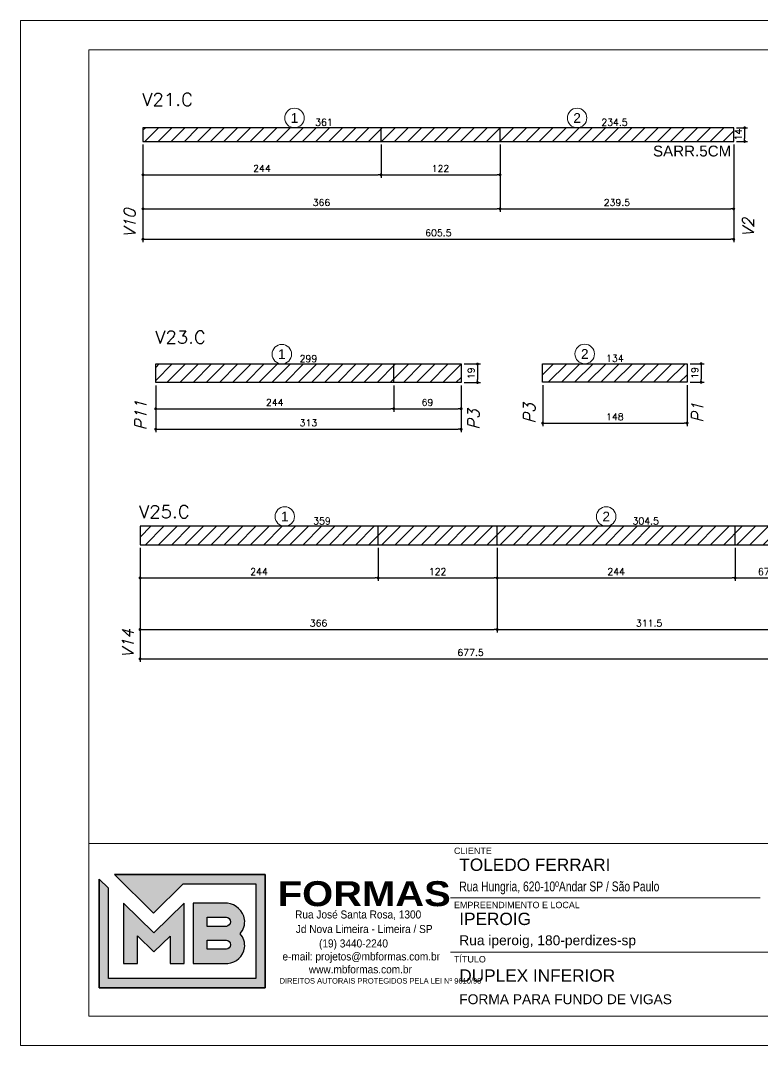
# Model space of a CAD drawing. Extents: x -20676 to 4767, y -817 to 14270.
# Drawn here: x -19091 to -18331, y 5232 to 6282 of the extents above; entities that cross this region are included whole.
import ezdxf
from ezdxf.enums import TextEntityAlignment as Align

# ---------------------------------------------------------------- set-up
doc = ezdxf.new("R2010")
doc.units = 0
doc.header["$PDMODE"] = 2
doc.header["$PDSIZE"] = 10
doc.layers.get('0').update_dxf_attribs({"lineweight": 13})
doc.layers.get('Defpoints').update_dxf_attribs({"lineweight": 13})
for name, color, linetype in [('Cota Sarrafo', 180, 'Continuous'), ('MB_LOGO', 254, 'Continuous'), ('Painéis', 200, 'Continuous'), ('TEXTO_GERAL', 7, 'Continuous')]:
    doc.layers.add(name, color=color, linetype=linetype)
for name, color, linetype, lineweight in [('cotas', 4, 'Continuous', 13), ('FOLHA MB', 7, 'Continuous', 13), ('REAPROVEITAMENTO', 1, 'Continuous', 13), ('Romaneio', 1, 'Continuous', 13), ('texto de viga', 7, 'Continuous', 13)]:
    doc.layers.add(name, color=color, linetype=linetype, lineweight=lineweight)
doc.styles.add('ARIAL', font='arial.ttf', dxfattribs={"oblique": 15, "height": 25})
doc.styles.add('MB_C01', font='arial.ttf', dxfattribs={"height": 1.3})
doc.styles.add('MB_C02', font='arial.ttf', dxfattribs={"height": 2})
doc.styles.add('MB_C03', font='arial.ttf', dxfattribs={"height": 2.5})
doc.styles.add('MB_C04', font='arial.ttf', dxfattribs={"height": 6})
doc.styles.add('MB_LOGO', font='ariblk.ttf', dxfattribs={"height": 75})
doc.styles.add('MB_TEXT', font='ARIALN.TTF', dxfattribs={"height": 10})
doc.styles.add('REGUA-120', font='ROMANS.shx', dxfattribs={"height": 15})
doc.styles.add('ROMANS', font='romans.shx')
doc.dimstyles.new('PAINEL', dxfattribs={"dimtxt": 7, "dimasz": 3, "dimexe": 3, "dimexo": 3, "dimgap": 3, "dimtad": 1, "dimdec": 1, "dimzin": 12, "dimdsep": 46, "dimtxsty": 'ROMANS', "dimblk": 'DOT', "dimcen": 0, "dimclrd": 4, "dimclre": 4, "dimclrt": 240, "dimadec": 1, "dimazin": 3, "dimtfac": 1, "dimtdec": 1, "dimtmove": 0, "dimatfit": 3, "dimfxl": 0, "dimtolj": 1, "dimtzin": 12, "dimarcsym": 0})
doc.dimstyles.new('projeto2', dxfattribs={"dimtxt": 7, "dimasz": 5, "dimexe": 1.25, "dimexo": 2.5, "dimgap": 2, "dimtad": 1, "dimdec": 1, "dimdsep": 46, "dimtxsty": 'ROMANS', "dimblk": 'OBLIQUE', "dimcen": 10, "dimdle": 1, "dimse1": 1, "dimse2": 1, "dimsd1": 1, "dimsd2": 1, "dimclrd": 256, "dimclre": 256, "dimclrt": 3, "dimadec": 0, "dimazin": 0, "dimtfac": 1, "dimtdec": 1, "dimtmove": 0, "dimatfit": 3, "dimldrblk": 'OBLIQUE', "dimfxl": 0, "dimlwd": -1, "dimlwe": -1, "dimarcsym": 0})

# ---------------------------------------------------------------- blocks, each defined once
blk = doc.blocks.new('LOGO2')
at = {"layer": 'MB_LOGO', "linetype": 'Continuous'}
h = blk.add_hatch(color=256, dxfattribs=at)
h.dxf.hatch_style = 1
h.set_gradient(color1=(242, 132, 69), color2=(247, 180, 141), rotation=90, tint=1)
h.paths.add_polyline_path([(7.48, 9.64), (10.45, 12.57), (17.71, 12.57), (17.71, 3.12), (2.97, 3.12), (2.97, 12.14), (2.04, 13.06), (2.04, 2.19), (18.64, 2.19), (18.64, 13.5), (3.56, 13.5)])
h = blk.add_hatch(color=256, dxfattribs=at)
h.dxf.hatch_style = 1
h.set_gradient(color1=(242, 132, 69), color2=(247, 180, 141), rotation=90, tint=1)
h.paths.add_polyline_path([(10.52, 4.64), (10.52, 10.66), (7.5, 7.68), (4.47, 10.66), (4.47, 4.64), (5.86, 4.64), (5.86, 7.4), (7.51, 5.78), (9.13, 7.37), (9.13, 4.64)])
h = blk.add_hatch(color=256, dxfattribs=at)
h.dxf.hatch_style = 1
h.set_gradient(color1=(242, 132, 69), color2=(247, 180, 141), rotation=90, tint=1)
h.paths.add_polyline_path([(11.42, 10.66), (11.42, 4.64), (14.89, 4.64, 0.350532), (16.57, 6.18, 0.219217), (16.12, 7.6, 0.21502), (16.57, 9.03, 0.319901), (14.85, 10.66)])
h.paths.add_polyline_path([(14.75, 8.33), (12.82, 8.33), (12.82, 9.26), (14.63, 9.26, -1)], flags=16)
h.paths.add_polyline_path([(14.75, 6.04), (12.82, 6.04), (12.82, 6.97), (14.63, 6.97, -1)], flags=16)
blk.add_lwpolyline([(3.56, 13.5), (18.64, 13.5), (18.64, 2.19), (2.04, 2.19), (2.04, 13.06)], dxfattribs=at)
at = {"layer": 'MB_LOGO', "color": 31, "linetype": 'Continuous', "true_color": 0xf7b48d}
for points in [[(10.45, 12.57), (17.71, 12.57), (17.71, 3.12), (2.97, 3.12), (2.97, 12.14), (2.04, 13.06), (2.04, 2.19), (18.64, 2.19), (18.64, 13.5), (3.56, 13.5), (7.48, 9.64)], [(4.47, 10.66), (4.47, 4.64), (5.86, 4.64), (5.86, 7.4), (7.51, 5.78), (9.13, 7.37), (9.13, 4.64), (10.52, 4.64), (10.52, 10.66), (7.5, 7.68)]]:
    blk.add_lwpolyline(points, close=True, dxfattribs=at)
for points in [[(16.57, 9.03, 0.319901), (14.85, 10.66), (11.42, 10.66), (11.42, 4.64), (14.89, 4.64, 0.350532), (16.57, 6.18, 0.219217), (16.12, 7.6, 0.21502)], [(12.82, 9.26), (14.75, 9.26, -0.880235), (14.75, 8.33), (12.82, 8.33)], [(12.82, 6.97), (14.75, 6.97, -0.880235), (14.75, 6.04), (12.82, 6.04)]]:
    blk.add_lwpolyline(points, format="xyb", close=True, dxfattribs=at)
at = {"layer": 'MB_LOGO', "color": 0, "linetype": 'Continuous', "style": 'MB_LOGO'}
blk.add_text('FORMAS', height=2.496, dxfattribs=at).set_placement((19.88, 10.35))
at = {"layer": 'MB_LOGO', "color": 0, "style": 'MB_TEXT', "width": 1.1}
for s, p in [('Rua José Santa Rosa, 1300', (21.62, 9.12)), ('Jd Nova Limeira - Limeira / SP', (21.69, 7.67)), ('(19) 3440-2240', (24.01, 6.23)), ('e-mail: projetos@mbformas.com.br', (20.35, 4.93)), ('www.mbformas.com.br', (22.99, 3.64))]:
    blk.add_text(s, height=0.7993, dxfattribs=at).set_placement(p)
at = {"layer": 'MB_LOGO', "color": 252, "style": 'MB_TEXT'}
blk.add_text('DIREITOS AUTORAIS PROTEGIDOS PELA LEI Nº 9610/98', height=0.546, dxfattribs=at).set_placement((20.07, 2.62))
blk = doc.blocks.new('A$Ceb89ac90')
at = {"color": 1}
for p, q in [((1086.3, 356.7), (70, 356.7)), ((758, 301.2), (440.7, 301.2)), ((914.6, 245.6), (440.7, 245.6))]:
    blk.add_line(p, q, dxfattribs=at)
for points in [[(0, 1199.9), (0, 149.9), (1485, 149.9), (1485, 1199.9)], [(70, 1169.9), (70, 179.9), (1455, 179.9), (1455, 1169.9)]]:
    blk.add_lwpolyline(points, close=True, dxfattribs=at)
at = {"xscale": 10.25810868844649, "yscale": 10.25810868844649, "zscale": 10.25810868844649}
blk.add_blockref('LOGO2', (59.7, 186.5), dxfattribs=at)
at = {"color": 6, "style": 'MB_C01'}
for s, height, p in [('CLIENTE', 6.57, (444.3, 346.1)), ('EMPREENDIMENTO E LOCAL', 6.566, (444.3, 290.6)), ('TÍTULO', 6.57, (444.3, 235))]:
    blk.add_text(s, height=height, dxfattribs=at).set_placement(p)
at = {"color": 5}
for tag, p, height, style in [('REV_05', (1103.1, 338.1), 10.1, 'MB_C02'), ('DATA_REV_05', (1151.5, 337.9), 10.1, 'MB_C02'), ('INFO_REV_05', (1228.1, 337.9), 10.1, 'MB_C02'), ('CLIENTE', (449.7, 328.8), 12.6, 'MB_C03'), ('FASE', (924.6, 320.5), 10.1, 'MB_C02'), ('REV_04', (1103.1, 312.8), 10.1, 'MB_C02'), ('DATA_REV_04', (1151.5, 312.7), 10.1, 'MB_C02'), ('INFO_REV_04', (1228.1, 312.7), 10.1, 'MB_C02'), ('PROJETISTA', (768, 285.1), 10.1, 'MB_C02'), ('DATA', (924.6, 285.1), 10.1, 'MB_C02'), ('REV_03', (1103.1, 287.6), 10.1, 'MB_C02'), ('DATA_REV_03', (1151.5, 287.4), 10.1, 'MB_C02'), ('INFO_REV_03', (1228.1, 287.4), 10.1, 'MB_C02'), ('OBRA', (449.7, 273.3), 12.6, 'MB_C03'), ('REV_02', (1103.1, 262.3), 10.1, 'MB_C02'), ('DATA_REV_02', (1151.5, 262.1), 10.1, 'MB_C02'), ('INFO_REV_02', (1228.1, 262.1), 10.1, 'MB_C02'), ('ESC', (924.6, 251.8), 10.1, 'MB_C02'), ('COR', (1010.5, 251.8), 10.1, 'MB_C02'), ('REV_01', (1103.1, 237.1), 10.1, 'MB_C02'), ('DATA_REV_01', (1151.5, 236.9), 10.1, 'MB_C02'), ('INFO_REV_01', (1228.1, 236.9), 10.1, 'MB_C02'), ('PAVIMENTO', (449.7, 215.3), 12.6, 'MB_C03'), ('FL', (1018.1, 194.7), 30.3, 'MB_C04'), ('REV_00', (1103.1, 211.8), 10.1, 'MB_C02'), ('DATA_REV_00', (1151.5, 211.6), 10.1, 'MB_C02'), ('EMISSÃO_INICIAL', (1228.1, 211.6), 10.1, 'MB_C02'), ('REV', (944.1, 205), 12.6, 'MB_C03')]:
    blk.add_attdef(tag, p, '', height=height, dxfattribs=dict(at, style=style))
at = {"color": 6, "style": 'MB_C02'}
for tag, p in [('ENDEREÇO_CLIENTE', (449.7, 307.8)), ('ENDEREÇO_OBRA', (449.7, 252.7)), ('TIPO_DE_PROJETO', (449.7, 192.3))]:
    blk.add_attdef(tag, p, '', height=10.1, dxfattribs=at)
blk = doc.blocks.new('_Dot')
at = {"color": 0, "linetype": 'ByBlock', "lineweight": -2}
blk.add_line((-0.5, 0), (-1, 0), dxfattribs=at)
at = {"color": 0, "linetype": 'ByBlock', "const_width": 0.5}
blk.add_lwpolyline([(-0.25, 0, 1), (0.25, 0, 1)], format="xyb", close=True, dxfattribs=at)
blk = doc.blocks.new('*D1856')
at = {"layer": 'cotas', "color": 4, "lineweight": -2, "transparency": 16777216}
for p, q in [((-18965.9, 6155.4), (-18965.9, 6055.2)), ((-18360.4, 6155.4), (-18360.4, 6055.2)), ((-18962.9, 6058.2), (-18363.4, 6058.2))]:
    blk.add_line(p, q, dxfattribs=at)
at = {"layer": 'Defpoints', "color": 0, "transparency": 16777216}
for p in [(-18965.9, 6158.4), (-18360.4, 6158.4), (-18360.4, 6058.2)]:
    blk.add_point(p, dxfattribs=at)
at = {"layer": 'cotas', "color": 4, "lineweight": -2, "transparency": 16777216, "xscale": 3, "yscale": 3, "zscale": 3, "rotation": 180}
blk.add_blockref('_Dot', (-18965.9, 6058.2), dxfattribs=at)
at = {"layer": 'cotas', "color": 4, "lineweight": -2, "transparency": 16777216, "xscale": 3, "yscale": 3, "zscale": 3}
blk.add_blockref('_Dot', (-18360.4, 6058.2), dxfattribs=at)
at = {"layer": 'cotas', "color": 240, "transparency": 16777216, "insert": (-18663.1, 6064.7), "char_height": 7, "attachment_point": 5, "style": 'ROMANS'}
blk.add_mtext('\\A1;605.5', dxfattribs=at)
blk = doc.blocks.new('*D1857')
at = {"layer": 'cotas', "color": 4, "lineweight": -2, "transparency": 16777216}
for p, q in [((-18357.4, 6172.4), (-18346.2, 6172.4)), ((-18349.2, 6169.4), (-18349.2, 6161.4)), ((-18357.4, 6158.4), (-18346.2, 6158.4))]:
    blk.add_line(p, q, dxfattribs=at)
at = {"layer": 'Defpoints', "color": 0, "transparency": 16777216}
for p in [(-18360.4, 6172.4), (-18360.4, 6158.4), (-18349.2, 6158.4)]:
    blk.add_point(p, dxfattribs=at)
at = {"layer": 'cotas', "color": 4, "lineweight": -2, "transparency": 16777216, "xscale": 3, "yscale": 3, "zscale": 3}
for p, rotation in [((-18349.2, 6172.4), 90), ((-18349.2, 6158.4), 270)]:
    blk.add_blockref('_Dot', p, dxfattribs=dict(at, rotation=rotation))
at = {"layer": 'cotas', "color": 240, "transparency": 16777216, "insert": (-18355.7, 6165.4), "char_height": 7, "attachment_point": 5, "rotation": 90, "style": 'ROMANS'}
blk.add_mtext('\\A1;14', dxfattribs=at)
blk = doc.blocks.new('*D1858')
at = {"layer": 'cotas', "color": 4, "lineweight": -2, "transparency": 16777216}
for p, q in [((-18965.9, 6155.4), (-18965.9, 6121.2)), ((-18721.9, 6155.4), (-18721.9, 6121.2)), ((-18962.9, 6124.2), (-18724.9, 6124.2))]:
    blk.add_line(p, q, dxfattribs=at)
at = {"layer": 'Defpoints', "color": 0, "transparency": 16777216}
for p in [(-18965.9, 6158.4), (-18721.9, 6158.4), (-18721.9, 6124.2)]:
    blk.add_point(p, dxfattribs=at)
at = {"layer": 'cotas', "color": 4, "lineweight": -2, "transparency": 16777216, "xscale": 3, "yscale": 3, "zscale": 3, "rotation": 180}
blk.add_blockref('_Dot', (-18965.9, 6124.2), dxfattribs=at)
at = {"layer": 'cotas', "color": 4, "lineweight": -2, "transparency": 16777216, "xscale": 3, "yscale": 3, "zscale": 3}
blk.add_blockref('_Dot', (-18721.9, 6124.2), dxfattribs=at)
at = {"layer": 'cotas', "color": 240, "transparency": 16777216, "insert": (-18843.9, 6130.7), "char_height": 7, "attachment_point": 5, "style": 'ROMANS'}
blk.add_mtext('\\A1;244', dxfattribs=at)
blk = doc.blocks.new('*D1859')
at = {"layer": 'cotas', "color": 4, "lineweight": -2, "transparency": 16777216}
for p, q in [((-18721.9, 6155.4), (-18721.9, 6121.2)), ((-18599.9, 6155.4), (-18599.9, 6121.2)), ((-18718.9, 6124.2), (-18602.9, 6124.2))]:
    blk.add_line(p, q, dxfattribs=at)
at = {"layer": 'Defpoints', "color": 0, "transparency": 16777216}
for p in [(-18721.9, 6158.4), (-18599.9, 6158.4), (-18599.9, 6124.2)]:
    blk.add_point(p, dxfattribs=at)
at = {"layer": 'cotas', "color": 4, "lineweight": -2, "transparency": 16777216, "xscale": 3, "yscale": 3, "zscale": 3, "rotation": 180}
blk.add_blockref('_Dot', (-18721.9, 6124.2), dxfattribs=at)
at = {"layer": 'cotas', "color": 4, "lineweight": -2, "transparency": 16777216, "xscale": 3, "yscale": 3, "zscale": 3}
blk.add_blockref('_Dot', (-18599.9, 6124.2), dxfattribs=at)
at = {"layer": 'cotas', "color": 240, "transparency": 16777216, "insert": (-18660.9, 6130.7), "char_height": 7, "attachment_point": 5, "style": 'ROMANS'}
blk.add_mtext('\\A1;122', dxfattribs=at)
blk = doc.blocks.new('*D1860')
at = {"layer": 'cotas', "color": 4, "lineweight": -2, "transparency": 16777216}
for p, q in [((-18599.9, 6155.4), (-18599.9, 6086.3)), ((-18360.4, 6155.4), (-18360.4, 6086.3)), ((-18596.9, 6089.3), (-18363.4, 6089.3))]:
    blk.add_line(p, q, dxfattribs=at)
at = {"layer": 'Defpoints', "color": 0, "transparency": 16777216}
for p in [(-18599.9, 6158.4), (-18360.4, 6158.4), (-18360.4, 6089.3)]:
    blk.add_point(p, dxfattribs=at)
at = {"layer": 'cotas', "color": 4, "lineweight": -2, "transparency": 16777216, "xscale": 3, "yscale": 3, "zscale": 3, "rotation": 180}
blk.add_blockref('_Dot', (-18599.9, 6089.3), dxfattribs=at)
at = {"layer": 'cotas', "color": 4, "lineweight": -2, "transparency": 16777216, "xscale": 3, "yscale": 3, "zscale": 3}
blk.add_blockref('_Dot', (-18360.4, 6089.3), dxfattribs=at)
at = {"layer": 'cotas', "color": 240, "transparency": 16777216, "insert": (-18480.1, 6095.8), "char_height": 7, "attachment_point": 5, "style": 'ROMANS'}
blk.add_mtext('\\A1;239.5', dxfattribs=at)
blk = doc.blocks.new('*D1861')
at = {"layer": 'cotas', "color": 4, "lineweight": -2, "transparency": 16777216}
for p, q in [((-18965.9, 6155.4), (-18965.9, 6086.3)), ((-18599.9, 6155.4), (-18599.9, 6086.3)), ((-18962.9, 6089.3), (-18602.9, 6089.3))]:
    blk.add_line(p, q, dxfattribs=at)
at = {"layer": 'Defpoints', "color": 0, "transparency": 16777216}
for p in [(-18965.9, 6158.4), (-18599.9, 6158.4), (-18599.9, 6089.3)]:
    blk.add_point(p, dxfattribs=at)
at = {"layer": 'cotas', "color": 4, "lineweight": -2, "transparency": 16777216, "xscale": 3, "yscale": 3, "zscale": 3, "rotation": 180}
blk.add_blockref('_Dot', (-18965.9, 6089.3), dxfattribs=at)
at = {"layer": 'cotas', "color": 4, "lineweight": -2, "transparency": 16777216, "xscale": 3, "yscale": 3, "zscale": 3}
blk.add_blockref('_Dot', (-18599.9, 6089.3), dxfattribs=at)
at = {"layer": 'cotas', "color": 240, "transparency": 16777216, "insert": (-18782.9, 6095.8), "char_height": 7, "attachment_point": 5, "style": 'ROMANS'}
blk.add_mtext('\\A1;366', dxfattribs=at)
blk = doc.blocks.new('*D1862')
at = {"layer": 'Defpoints', "color": 0, "transparency": 16777216}
for p in [(-18960.9, 6172.4), (-18599.9, 6172.4), (-18599.9, 6172.4)]:
    blk.add_point(p, dxfattribs=at)
at = {"layer": 'Cota Sarrafo', "color": 3, "transparency": 16777216, "insert": (-18780.4, 6177.9), "char_height": 7, "attachment_point": 5, "style": 'ROMANS'}
blk.add_mtext('361', dxfattribs=at)
blk = doc.blocks.new('_OBLIQUE')
at = {"color": 0, "linetype": 'ByBlock', "lineweight": -2}
for p, q in [((0, 0), (-1, 0)), ((-0.5, -0.5), (0.5, 0.5))]:
    blk.add_line(p, q, dxfattribs=at)
blk = doc.blocks.new('*D1863')
at = {"layer": 'Defpoints', "color": 0, "transparency": 16777216}
for p in [(-18599.9, 6172.4), (-18365.4, 6172.4), (-18365.4, 6172.4)]:
    blk.add_point(p, dxfattribs=at)
at = {"layer": 'Cota Sarrafo', "color": 3, "transparency": 16777216, "insert": (-18482.6, 6177.9), "char_height": 7, "attachment_point": 5, "style": 'ROMANS'}
blk.add_mtext('234.5', dxfattribs=at)
blk = doc.blocks.new('*D1867')
at = {"layer": 'Defpoints', "color": 0, "transparency": 16777216}
for p in [(-18556.2, 5911.7), (-18408.2, 5911.7), (-18408.2, 5869.8)]:
    blk.add_point(p, dxfattribs=at)
at = {"layer": 'Painéis', "color": 4, "lineweight": -2, "transparency": 16777216}
for p, q in [((-18556.2, 5908.7), (-18556.2, 5866.8)), ((-18408.2, 5908.7), (-18408.2, 5866.8)), ((-18553.2, 5869.8), (-18411.2, 5869.8))]:
    blk.add_line(p, q, dxfattribs=at)
at = {"layer": 'Painéis', "color": 4, "lineweight": -2, "transparency": 16777216, "xscale": 3, "yscale": 3, "zscale": 3, "rotation": 180}
blk.add_blockref('_Dot', (-18556.2, 5869.8), dxfattribs=at)
at = {"layer": 'Painéis', "color": 4, "lineweight": -2, "transparency": 16777216, "xscale": 3, "yscale": 3, "zscale": 3}
blk.add_blockref('_Dot', (-18408.2, 5869.8), dxfattribs=at)
at = {"layer": 'Painéis', "color": 240, "transparency": 16777216, "insert": (-18482.2, 5876.3), "char_height": 7, "attachment_point": 5, "style": 'ROMANS'}
blk.add_mtext('\\A1;148', dxfattribs=at)
blk = doc.blocks.new('*D1868')
at = {"layer": 'Defpoints', "color": 0, "transparency": 16777216}
for p in [(-18408.2, 5930.7), (-18408.2, 5911.7), (-18393.8, 5911.7)]:
    blk.add_point(p, dxfattribs=at)
at = {"layer": 'Painéis', "color": 4, "lineweight": -2, "transparency": 16777216}
for p, q in [((-18405.2, 5930.7), (-18390.8, 5930.7)), ((-18393.8, 5927.7), (-18393.8, 5914.7)), ((-18405.2, 5911.7), (-18390.8, 5911.7))]:
    blk.add_line(p, q, dxfattribs=at)
at = {"layer": 'Painéis', "color": 4, "lineweight": -2, "transparency": 16777216, "xscale": 3, "yscale": 3, "zscale": 3}
for p, rotation in [((-18393.8, 5930.7), 90), ((-18393.8, 5911.7), 270)]:
    blk.add_blockref('_Dot', p, dxfattribs=dict(at, rotation=rotation))
at = {"layer": 'Painéis', "color": 240, "transparency": 16777216, "insert": (-18400.3, 5921.2), "char_height": 7, "attachment_point": 5, "rotation": 90, "style": 'ROMANS'}
blk.add_mtext('\\A1;19', dxfattribs=at)
blk = doc.blocks.new('*D1869')
at = {"layer": 'Defpoints', "color": 0, "transparency": 16777216}
for p in [(-18549.2, 5930.7), (-18415.2, 5930.7), (-18415.2, 5930.7)]:
    blk.add_point(p, dxfattribs=at)
at = {"layer": 'Cota Sarrafo', "color": 3, "transparency": 16777216, "insert": (-18482.2, 5936.2), "char_height": 7, "attachment_point": 5, "style": 'ROMANS'}
blk.add_mtext('134', dxfattribs=at)
blk = doc.blocks.new('*D1870')
at = {"layer": 'cotas', "color": 4, "lineweight": -2, "transparency": 16777216}
for p, q in [((-18952.8, 5908.4), (-18952.8, 5860.6)), ((-18639.8, 5908.4), (-18639.8, 5860.6)), ((-18949.8, 5863.6), (-18642.8, 5863.6))]:
    blk.add_line(p, q, dxfattribs=at)
at = {"layer": 'Defpoints', "color": 0, "transparency": 16777216}
for p in [(-18952.8, 5911.4), (-18639.8, 5911.4), (-18639.8, 5863.6)]:
    blk.add_point(p, dxfattribs=at)
at = {"layer": 'cotas', "color": 4, "lineweight": -2, "transparency": 16777216, "xscale": 3, "yscale": 3, "zscale": 3, "rotation": 180}
blk.add_blockref('_Dot', (-18952.8, 5863.6), dxfattribs=at)
at = {"layer": 'cotas', "color": 4, "lineweight": -2, "transparency": 16777216, "xscale": 3, "yscale": 3, "zscale": 3}
blk.add_blockref('_Dot', (-18639.8, 5863.6), dxfattribs=at)
at = {"layer": 'cotas', "color": 240, "transparency": 16777216, "insert": (-18796.3, 5870.1), "char_height": 7, "attachment_point": 5, "style": 'ROMANS'}
blk.add_mtext('\\A1;313', dxfattribs=at)
blk = doc.blocks.new('*D1871')
at = {"layer": 'cotas', "color": 4, "lineweight": -2, "transparency": 16777216}
for p, q in [((-18636.8, 5930.4), (-18620, 5930.4)), ((-18623, 5927.4), (-18623, 5914.4)), ((-18636.8, 5911.4), (-18620, 5911.4))]:
    blk.add_line(p, q, dxfattribs=at)
at = {"layer": 'Defpoints', "color": 0, "transparency": 16777216}
for p in [(-18639.8, 5930.4), (-18639.8, 5911.4), (-18623, 5911.4)]:
    blk.add_point(p, dxfattribs=at)
at = {"layer": 'cotas', "color": 4, "lineweight": -2, "transparency": 16777216, "xscale": 3, "yscale": 3, "zscale": 3}
for p, rotation in [((-18623, 5930.4), 90), ((-18623, 5911.4), 270)]:
    blk.add_blockref('_Dot', p, dxfattribs=dict(at, rotation=rotation))
at = {"layer": 'cotas', "color": 240, "transparency": 16777216, "insert": (-18629.5, 5920.9), "char_height": 7, "attachment_point": 5, "rotation": 90, "style": 'ROMANS'}
blk.add_mtext('\\A1;19', dxfattribs=at)
blk = doc.blocks.new('*D1872')
at = {"layer": 'Defpoints', "color": 0, "transparency": 16777216}
for p in [(-18945.8, 5930.4), (-18646.8, 5930.4), (-18646.8, 5930.4)]:
    blk.add_point(p, dxfattribs=at)
at = {"layer": 'Cota Sarrafo', "color": 3, "transparency": 16777216, "insert": (-18796.3, 5935.9), "char_height": 7, "attachment_point": 5, "style": 'ROMANS'}
blk.add_mtext('299', dxfattribs=at)
blk = doc.blocks.new('*D1873')
at = {"layer": 'cotas', "color": 4, "lineweight": -2, "transparency": 16777216}
for p, q in [((-18952.8, 5908.4), (-18952.8, 5881.5)), ((-18708.8, 5908.4), (-18708.8, 5881.5)), ((-18949.8, 5884.5), (-18711.8, 5884.5))]:
    blk.add_line(p, q, dxfattribs=at)
at = {"layer": 'Defpoints', "color": 0, "transparency": 16777216}
for p in [(-18952.8, 5911.4), (-18708.8, 5911.4), (-18708.8, 5884.5)]:
    blk.add_point(p, dxfattribs=at)
at = {"layer": 'cotas', "color": 4, "lineweight": -2, "transparency": 16777216, "xscale": 3, "yscale": 3, "zscale": 3, "rotation": 180}
blk.add_blockref('_Dot', (-18952.8, 5884.5), dxfattribs=at)
at = {"layer": 'cotas', "color": 4, "lineweight": -2, "transparency": 16777216, "xscale": 3, "yscale": 3, "zscale": 3}
blk.add_blockref('_Dot', (-18708.8, 5884.5), dxfattribs=at)
at = {"layer": 'cotas', "color": 240, "transparency": 16777216, "insert": (-18830.8, 5891), "char_height": 7, "attachment_point": 5, "style": 'ROMANS'}
blk.add_mtext('\\A1;244', dxfattribs=at)
blk = doc.blocks.new('*D1874')
at = {"layer": 'cotas', "color": 4, "lineweight": -2, "transparency": 16777216}
for p, q in [((-18708.8, 5908.4), (-18708.8, 5881.5)), ((-18639.8, 5908.4), (-18639.8, 5881.5)), ((-18705.8, 5884.5), (-18642.8, 5884.5))]:
    blk.add_line(p, q, dxfattribs=at)
at = {"layer": 'Defpoints', "color": 0, "transparency": 16777216}
for p in [(-18708.8, 5911.4), (-18639.8, 5911.4), (-18639.8, 5884.5)]:
    blk.add_point(p, dxfattribs=at)
at = {"layer": 'cotas', "color": 4, "lineweight": -2, "transparency": 16777216, "xscale": 3, "yscale": 3, "zscale": 3, "rotation": 180}
blk.add_blockref('_Dot', (-18708.8, 5884.5), dxfattribs=at)
at = {"layer": 'cotas', "color": 4, "lineweight": -2, "transparency": 16777216, "xscale": 3, "yscale": 3, "zscale": 3}
blk.add_blockref('_Dot', (-18639.8, 5884.5), dxfattribs=at)
at = {"layer": 'cotas', "color": 240, "transparency": 16777216, "insert": (-18674.3, 5891), "char_height": 7, "attachment_point": 5, "style": 'ROMANS'}
blk.add_mtext('\\A1;69', dxfattribs=at)
blk = doc.blocks.new('*D1881')
at = {"layer": 'cotas', "color": 4, "lineweight": -2, "transparency": 16777216}
for p, q in [((-18968.9, 5742.1), (-18968.9, 5625.3)), ((-18291.4, 5742.1), (-18291.4, 5625.3)), ((-18965.9, 5628.3), (-18294.4, 5628.3))]:
    blk.add_line(p, q, dxfattribs=at)
at = {"layer": 'Defpoints', "color": 0, "transparency": 16777216}
for p in [(-18968.9, 5745.1), (-18291.4, 5745.1), (-18291.4, 5628.3)]:
    blk.add_point(p, dxfattribs=at)
at = {"layer": 'cotas', "color": 4, "lineweight": -2, "transparency": 16777216, "xscale": 3, "yscale": 3, "zscale": 3, "rotation": 180}
blk.add_blockref('_Dot', (-18968.9, 5628.3), dxfattribs=at)
at = {"layer": 'cotas', "color": 4, "lineweight": -2, "transparency": 16777216, "xscale": 3, "yscale": 3, "zscale": 3}
blk.add_blockref('_Dot', (-18291.4, 5628.3), dxfattribs=at)
at = {"layer": 'cotas', "color": 240, "transparency": 16777216, "insert": (-18630.1, 5634.8), "char_height": 7, "attachment_point": 5, "style": 'ROMANS'}
blk.add_mtext('\\A1;677.5', dxfattribs=at)
blk = doc.blocks.new('*D1883')
at = {"layer": 'cotas', "color": 4, "lineweight": -2, "transparency": 16777216}
for p, q in [((-18968.9, 5742.1), (-18968.9, 5708.2)), ((-18724.9, 5742.1), (-18724.9, 5708.2)), ((-18965.9, 5711.2), (-18727.9, 5711.2))]:
    blk.add_line(p, q, dxfattribs=at)
at = {"layer": 'Defpoints', "color": 0, "transparency": 16777216}
for p in [(-18968.9, 5745.1), (-18724.9, 5745.1), (-18724.9, 5711.2)]:
    blk.add_point(p, dxfattribs=at)
at = {"layer": 'cotas', "color": 4, "lineweight": -2, "transparency": 16777216, "xscale": 3, "yscale": 3, "zscale": 3, "rotation": 180}
blk.add_blockref('_Dot', (-18968.9, 5711.2), dxfattribs=at)
at = {"layer": 'cotas', "color": 4, "lineweight": -2, "transparency": 16777216, "xscale": 3, "yscale": 3, "zscale": 3}
blk.add_blockref('_Dot', (-18724.9, 5711.2), dxfattribs=at)
at = {"layer": 'cotas', "color": 240, "transparency": 16777216, "insert": (-18846.9, 5717.7), "char_height": 7, "attachment_point": 5, "style": 'ROMANS'}
blk.add_mtext('\\A1;244', dxfattribs=at)
blk = doc.blocks.new('*D1884')
at = {"layer": 'cotas', "color": 4, "lineweight": -2, "transparency": 16777216}
for p, q in [((-18724.9, 5742.1), (-18724.9, 5708.2)), ((-18602.9, 5742.1), (-18602.9, 5708.2)), ((-18721.9, 5711.2), (-18605.9, 5711.2))]:
    blk.add_line(p, q, dxfattribs=at)
at = {"layer": 'Defpoints', "color": 0, "transparency": 16777216}
for p in [(-18724.9, 5745.1), (-18602.9, 5745.1), (-18602.9, 5711.2)]:
    blk.add_point(p, dxfattribs=at)
at = {"layer": 'cotas', "color": 4, "lineweight": -2, "transparency": 16777216, "xscale": 3, "yscale": 3, "zscale": 3, "rotation": 180}
blk.add_blockref('_Dot', (-18724.9, 5711.2), dxfattribs=at)
at = {"layer": 'cotas', "color": 4, "lineweight": -2, "transparency": 16777216, "xscale": 3, "yscale": 3, "zscale": 3}
blk.add_blockref('_Dot', (-18602.9, 5711.2), dxfattribs=at)
at = {"layer": 'cotas', "color": 240, "transparency": 16777216, "insert": (-18663.9, 5717.7), "char_height": 7, "attachment_point": 5, "style": 'ROMANS'}
blk.add_mtext('\\A1;122', dxfattribs=at)
blk = doc.blocks.new('*D1885')
at = {"layer": 'cotas', "color": 4, "lineweight": -2, "transparency": 16777216}
for p, q in [((-18602.9, 5742.1), (-18602.9, 5708.2)), ((-18358.9, 5742.1), (-18358.9, 5708.2)), ((-18599.9, 5711.2), (-18361.9, 5711.2))]:
    blk.add_line(p, q, dxfattribs=at)
at = {"layer": 'Defpoints', "color": 0, "transparency": 16777216}
for p in [(-18602.9, 5745.1), (-18358.9, 5745.1), (-18358.9, 5711.2)]:
    blk.add_point(p, dxfattribs=at)
at = {"layer": 'cotas', "color": 4, "lineweight": -2, "transparency": 16777216, "xscale": 3, "yscale": 3, "zscale": 3, "rotation": 180}
blk.add_blockref('_Dot', (-18602.9, 5711.2), dxfattribs=at)
at = {"layer": 'cotas', "color": 4, "lineweight": -2, "transparency": 16777216, "xscale": 3, "yscale": 3, "zscale": 3}
blk.add_blockref('_Dot', (-18358.9, 5711.2), dxfattribs=at)
at = {"layer": 'cotas', "color": 240, "transparency": 16777216, "insert": (-18480.9, 5717.7), "char_height": 7, "attachment_point": 5, "style": 'ROMANS'}
blk.add_mtext('\\A1;244', dxfattribs=at)
blk = doc.blocks.new('*D1886')
at = {"layer": 'cotas', "color": 4, "lineweight": -2, "transparency": 16777216}
for p, q in [((-18358.9, 5742.1), (-18358.9, 5708.2)), ((-18291.4, 5742.1), (-18291.4, 5708.2)), ((-18355.9, 5711.2), (-18294.4, 5711.2))]:
    blk.add_line(p, q, dxfattribs=at)
at = {"layer": 'Defpoints', "color": 0, "transparency": 16777216}
for p in [(-18358.9, 5745.1), (-18291.4, 5745.1), (-18291.4, 5711.2)]:
    blk.add_point(p, dxfattribs=at)
at = {"layer": 'cotas', "color": 4, "lineweight": -2, "transparency": 16777216, "xscale": 3, "yscale": 3, "zscale": 3, "rotation": 180}
blk.add_blockref('_Dot', (-18358.9, 5711.2), dxfattribs=at)
at = {"layer": 'cotas', "color": 4, "lineweight": -2, "transparency": 16777216, "xscale": 3, "yscale": 3, "zscale": 3}
blk.add_blockref('_Dot', (-18291.4, 5711.2), dxfattribs=at)
at = {"layer": 'cotas', "color": 240, "transparency": 16777216, "insert": (-18325.1, 5717.7), "char_height": 7, "attachment_point": 5, "style": 'ROMANS'}
blk.add_mtext('\\A1;67.5', dxfattribs=at)
blk = doc.blocks.new('*D1887')
at = {"layer": 'cotas', "color": 4, "lineweight": -2, "transparency": 16777216}
for p, q in [((-18968.9, 5742.1), (-18968.9, 5655.4)), ((-18602.9, 5742.1), (-18602.9, 5655.4)), ((-18965.9, 5658.4), (-18605.9, 5658.4))]:
    blk.add_line(p, q, dxfattribs=at)
at = {"layer": 'Defpoints', "color": 0, "transparency": 16777216}
for p in [(-18968.9, 5745.1), (-18602.9, 5745.1), (-18602.9, 5658.4)]:
    blk.add_point(p, dxfattribs=at)
at = {"layer": 'cotas', "color": 4, "lineweight": -2, "transparency": 16777216, "xscale": 3, "yscale": 3, "zscale": 3, "rotation": 180}
blk.add_blockref('_Dot', (-18968.9, 5658.4), dxfattribs=at)
at = {"layer": 'cotas', "color": 4, "lineweight": -2, "transparency": 16777216, "xscale": 3, "yscale": 3, "zscale": 3}
blk.add_blockref('_Dot', (-18602.9, 5658.4), dxfattribs=at)
at = {"layer": 'cotas', "color": 240, "transparency": 16777216, "insert": (-18785.9, 5664.9), "char_height": 7, "attachment_point": 5, "style": 'ROMANS'}
blk.add_mtext('\\A1;366', dxfattribs=at)
blk = doc.blocks.new('*D1888')
at = {"layer": 'cotas', "color": 4, "lineweight": -2, "transparency": 16777216}
for p, q in [((-18602.9, 5742.1), (-18602.9, 5655.4)), ((-18291.4, 5742.1), (-18291.4, 5655.4)), ((-18599.9, 5658.4), (-18294.4, 5658.4))]:
    blk.add_line(p, q, dxfattribs=at)
at = {"layer": 'Defpoints', "color": 0, "transparency": 16777216}
for p in [(-18602.9, 5745.1), (-18291.4, 5745.1), (-18291.4, 5658.4)]:
    blk.add_point(p, dxfattribs=at)
at = {"layer": 'cotas', "color": 4, "lineweight": -2, "transparency": 16777216, "xscale": 3, "yscale": 3, "zscale": 3, "rotation": 180}
blk.add_blockref('_Dot', (-18602.9, 5658.4), dxfattribs=at)
at = {"layer": 'cotas', "color": 4, "lineweight": -2, "transparency": 16777216, "xscale": 3, "yscale": 3, "zscale": 3}
blk.add_blockref('_Dot', (-18291.4, 5658.4), dxfattribs=at)
at = {"layer": 'cotas', "color": 240, "transparency": 16777216, "insert": (-18447.1, 5664.9), "char_height": 7, "attachment_point": 5, "style": 'ROMANS'}
blk.add_mtext('\\A1;311.5', dxfattribs=at)
blk = doc.blocks.new('*D1889')
at = {"layer": 'Defpoints', "color": 0, "transparency": 16777216}
for p in [(-18961.9, 5764.1), (-18602.9, 5764.1), (-18602.9, 5764.1)]:
    blk.add_point(p, dxfattribs=at)
at = {"layer": 'Cota Sarrafo', "color": 3, "transparency": 16777216, "insert": (-18782.4, 5769.6), "char_height": 7, "attachment_point": 5, "style": 'ROMANS'}
blk.add_mtext('359', dxfattribs=at)
blk = doc.blocks.new('*D1890')
at = {"layer": 'Defpoints', "color": 0, "transparency": 16777216}
for p in [(-18602.9, 5764.1), (-18298.4, 5764.1), (-18298.4, 5764.1)]:
    blk.add_point(p, dxfattribs=at)
at = {"layer": 'Cota Sarrafo', "color": 3, "transparency": 16777216, "insert": (-18450.6, 5769.6), "char_height": 7, "attachment_point": 5, "style": 'ROMANS'}
blk.add_mtext('304.5', dxfattribs=at)

msp = doc.modelspace()

# ---------------------------------------------------------------- hatches: boundary and pattern name
at = {"layer": 'REAPROVEITAMENTO'}
h = msp.add_hatch(dxfattribs=at)
h.set_pattern_fill('ANSI31', color=256, scale=3, style=0)
h.paths.add_polyline_path([(-18360.37, 6172.39), (-18965.87, 6172.39), (-18965.87, 6158.39), (-18755.87, 6158.39), (-18736.87, 6158.39), (-18360.37, 6158.39)])
h = msp.add_hatch(dxfattribs=at)
h.set_pattern_fill('ANSI31', color=256, scale=3, style=0)
h.paths.add_polyline_path([(-18952.84, 5930.44), (-18639.84, 5930.44), (-18639.84, 5911.44), (-18952.84, 5911.44)])
h.paths.add_polyline_path([(-18556.24, 5930.67), (-18408.24, 5930.67), (-18408.24, 5911.67), (-18556.24, 5911.67)])
h = msp.add_hatch(dxfattribs=at)
h.set_pattern_fill('ANSI31', color=256, scale=3, style=0)
h.set_pattern_definition([(45, (-7.492, 2326.683), (-6.735192, 6.735192), [])])
h.paths.add_polyline_path([(-18291.38, 5764.12), (-18968.88, 5764.12), (-18968.88, 5745.12), (-18291.38, 5745.12)])

# ---------------------------------------------------------------- linework, layer by layer
at = {"layer": 'Painéis', "color": 6}
for p, q in [((-18721.87, 6158.39), (-18721.87, 6172.39)), ((-18599.87, 6158.39), (-18599.87, 6172.39)), ((-18708.84, 5911.44), (-18708.84, 5930.44)), ((-18724.88, 5745.12), (-18724.88, 5764.12)), ((-18602.88, 5745.12), (-18602.88, 5764.12)), ((-18358.88, 5745.12), (-18358.88, 5764.12))]:
    msp.add_line(p, q, dxfattribs=at)
for points in [[(-18360.37, 6172.39), (-18965.87, 6172.39), (-18965.87, 6158.39), (-18755.87, 6158.39), (-18736.87, 6158.39), (-18360.37, 6158.39)], [(-18952.84, 5930.44), (-18639.84, 5930.44), (-18639.84, 5911.44), (-18952.84, 5911.44)], [(-18556.24, 5930.67), (-18408.24, 5930.67), (-18408.24, 5911.67), (-18556.24, 5911.67)], [(-18291.38, 5764.12), (-18968.88, 5764.12), (-18968.88, 5745.12), (-18291.38, 5745.12)]]:
    msp.add_lwpolyline(points, close=True, dxfattribs=at)
at = {"layer": 'Romaneio'}
for centre in [(-18810.61, 6182.39), (-18520.93, 6182.39), (-18823.54, 5940.44), (-18513.08, 5940.67), (-18820.54, 5774.12), (-18491.09, 5774.12)]:
    msp.add_circle(centre, 10, dxfattribs=at)

# ---------------------------------------------------------------- block references
ref = msp.add_blockref('A$Ceb89ac90', (-19091.4, 5082.32))
ref.add_attrib('TIPO_DE_PROJETO', 'FORMA PARA FUNDO DE VIGAS', (-18641.67, 5274.6), dxfattribs={"color": 6, "height": 10.102, "style": 'MB_C02'})
ref.add_attrib('PAVIMENTO', 'DUPLEX INFERIOR', (-18641.67, 5297.62), dxfattribs={"color": 5, "height": 12.6276, "style": 'MB_C03'})
ref.add_attrib('ENDEREÇO_OBRA', 'Rua iperoig, 180-perdizes-sp', (-18641.67, 5335.01), dxfattribs={"color": 6, "height": 10.102, "style": 'MB_C02'})
ref.add_attrib('OBRA', 'IPEROIG', (-18641.67, 5355.66), dxfattribs={"color": 5, "height": 12.628, "style": 'MB_C03'})
ref.add_attrib('ENDEREÇO_CLIENTE', 'Rua Hungria, 620-10ºAndar SP / São Paulo', (-18641.67, 5390.15), dxfattribs={"color": 6, "height": 10.102, "style": 'MB_C02', "width": 0.75})
ref.add_attrib('CLIENTE', 'TOLEDO FERRARI', (-18641.67, 5411.16), dxfattribs={"color": 5, "height": 12.6276, "style": 'MB_C03'})

# ---------------------------------------------------------------- texts
at = {"layer": 'FOLHA MB', "color": 1, "style": 'ARIAL'}
msp.add_text('SARR.5CM', height=11.116, dxfattribs=at).set_placement((-18443.16, 6142.95))
at = {"layer": 'Romaneio', "color": 7, "style": 'ARIAL'}
for s, p in [('1', (-18810.61, 6182.39)), ('2', (-18520.93, 6182.39)), ('1', (-18823.54, 5940.44)), ('2', (-18513.08, 5940.67)), ('1', (-18820.54, 5774.12)), ('2', (-18491.09, 5774.12))]:
    msp.add_text(s, height=10, dxfattribs=at).set_placement(p, align=Align.MIDDLE_CENTER)
at = {"layer": 'texto de viga', "color": 215, "style": 'REGUA-120', "oblique": 15}
for s, p in [('V10', (-18973.68, 6060.11)), ('V2', (-18339.8, 6060.77)), ('P11', (-18962.59, 5862.7)), ('P3', (-18563.98, 5869.58)), ('P3', (-18621.22, 5863.27)), ('P1', (-18391.82, 5870.41)), ('V14', (-18975.53, 5629.63))]:
    msp.add_text(s, height=11.752, rotation=90, dxfattribs=at).set_placement(p)
at = {"layer": 'TEXTO_GERAL', "style": 'REGUA-120', "width": 1.05}
for s, p in [('V21.C', (-18966.7, 6194.81)), ('V23.C', (-18953.42, 5951.29)), ('V25.C', (-18970, 5772.52))]:
    msp.add_text(s, height=13, dxfattribs=at).set_placement(p)

# ---------------------------------------------------------------- dimensions: what is measured, and where the dimension line sits
at = {"layer": 'Cota Sarrafo'}
for base, p1, p2, picture, middle in [((-18599.87, 6172.39), (-18960.87, 6172.39), (-18599.87, 6172.39), '*D1862', (-18780.37, 6177.89)), ((-18365.37, 6172.39), (-18599.87, 6172.39), (-18365.37, 6172.39), '*D1863', (-18482.62, 6177.89)), ((-18646.84, 5930.44), (-18945.84, 5930.44), (-18646.84, 5930.44), '*D1872', (-18796.34, 5935.94)), ((-18415.24, 5930.67), (-18549.24, 5930.67), (-18415.24, 5930.67), '*D1869', (-18482.24, 5936.17)), ((-18602.88, 5764.12), (-18961.88, 5764.12), (-18602.88, 5764.12), '*D1889', (-18782.38, 5769.62)), ((-18298.38, 5764.12), (-18602.88, 5764.12), (-18298.38, 5764.12), '*D1890', (-18450.63, 5769.62))]:
    dim = msp.add_linear_dim(base=base, p1=p1, p2=p2, dimstyle='projeto2', dxfattribs=at)
    dim.commit()
    dim.dimension.update_dxf_attribs({"geometry": picture, "text_midpoint": middle})
at = {"layer": 'cotas', "color": 6}
dim = msp.add_linear_dim(base=(-18349.21, 6158.39), p1=(-18360.37, 6172.39), p2=(-18360.37, 6158.39), angle=90, dimstyle='PAINEL', override={"dimarcsym": 2}, dxfattribs=at)
dim.commit()
dim.dimension.update_dxf_attribs({"geometry": '*D1857', "text_midpoint": (-18349.21, 6165.39), "dimtype": 160})
for base, p1, p2, picture, middle in [((-18360.37, 6058.19), (-18965.87, 6158.39), (-18360.37, 6158.39), '*D1856', (-18663.12, 6064.69)), ((-18721.87, 6124.22), (-18965.87, 6158.39), (-18721.87, 6158.39), '*D1858', (-18843.87, 6130.72)), ((-18599.87, 6089.35), (-18965.87, 6158.39), (-18599.87, 6158.39), '*D1861', (-18782.87, 6095.85)), ((-18599.87, 6124.22), (-18721.87, 6158.39), (-18599.87, 6158.39), '*D1859', (-18660.87, 6130.72)), ((-18360.37, 6089.35), (-18599.87, 6158.39), (-18360.37, 6158.39), '*D1860', (-18480.12, 6095.85)), ((-18639.84, 5863.61), (-18952.84, 5911.44), (-18639.84, 5911.44), '*D1870', (-18796.34, 5870.11)), ((-18708.84, 5884.52), (-18952.84, 5911.44), (-18708.84, 5911.44), '*D1873', (-18830.84, 5891.02)), ((-18639.84, 5884.52), (-18708.84, 5911.44), (-18639.84, 5911.44), '*D1874', (-18674.34, 5891.02)), ((-18724.88, 5711.18), (-18968.88, 5745.12), (-18724.88, 5745.12), '*D1883', (-18846.88, 5717.68)), ((-18602.88, 5658.41), (-18968.88, 5745.12), (-18602.88, 5745.12), '*D1887', (-18785.88, 5664.91)), ((-18602.88, 5711.18), (-18724.88, 5745.12), (-18602.88, 5745.12), '*D1884', (-18663.88, 5717.68)), ((-18358.88, 5711.18), (-18602.88, 5745.12), (-18358.88, 5745.12), '*D1885', (-18480.88, 5717.68)), ((-18291.38, 5658.41), (-18602.88, 5745.12), (-18291.38, 5745.12), '*D1888', (-18447.13, 5664.91)), ((-18291.38, 5711.18), (-18358.88, 5745.12), (-18291.38, 5745.12), '*D1886', (-18325.13, 5717.68))]:
    dim = msp.add_linear_dim(base=base, p1=p1, p2=p2, dimstyle='PAINEL', override={"dimarcsym": 2}, dxfattribs=at)
    dim.commit()
    dim.dimension.update_dxf_attribs({"geometry": picture, "text_midpoint": middle})
dim = msp.add_linear_dim(base=(-18623.04, 5911.44), p1=(-18639.84, 5930.44), p2=(-18639.84, 5911.44), angle=90, dimstyle='PAINEL', override={"dimarcsym": 2}, dxfattribs=at)
dim.commit()
dim.dimension.update_dxf_attribs({"geometry": '*D1871', "text_midpoint": (-18629.54, 5920.94)})
dim = msp.add_linear_dim(base=(-18291.38, 5628.3), p1=(-18968.88, 5745.12), p2=(-18291.38, 5745.12), dimstyle='PAINEL', override={"dimarcsym": 2}, dxfattribs=at)
dim.commit()
dim.dimension.update_dxf_attribs({"geometry": '*D1881', "text_midpoint": (-18630.13, 5628.3), "dimtype": 160})
at = {"layer": 'Painéis', "color": 6}
dim = msp.add_linear_dim(base=(-18393.78, 5911.67), p1=(-18408.24, 5930.67), p2=(-18408.24, 5911.67), angle=90, dimstyle='PAINEL', override={"dimarcsym": 2}, dxfattribs=at)
dim.commit()
dim.dimension.update_dxf_attribs({"geometry": '*D1868', "text_midpoint": (-18400.28, 5921.17)})
dim = msp.add_linear_dim(base=(-18408.24, 5869.79), p1=(-18556.24, 5911.67), p2=(-18408.24, 5911.67), dimstyle='PAINEL', override={"dimarcsym": 2}, dxfattribs=at)
dim.commit()
dim.dimension.update_dxf_attribs({"geometry": '*D1867', "text_midpoint": (-18482.24, 5876.29)})

doc.saveas('drawing.dxf')
